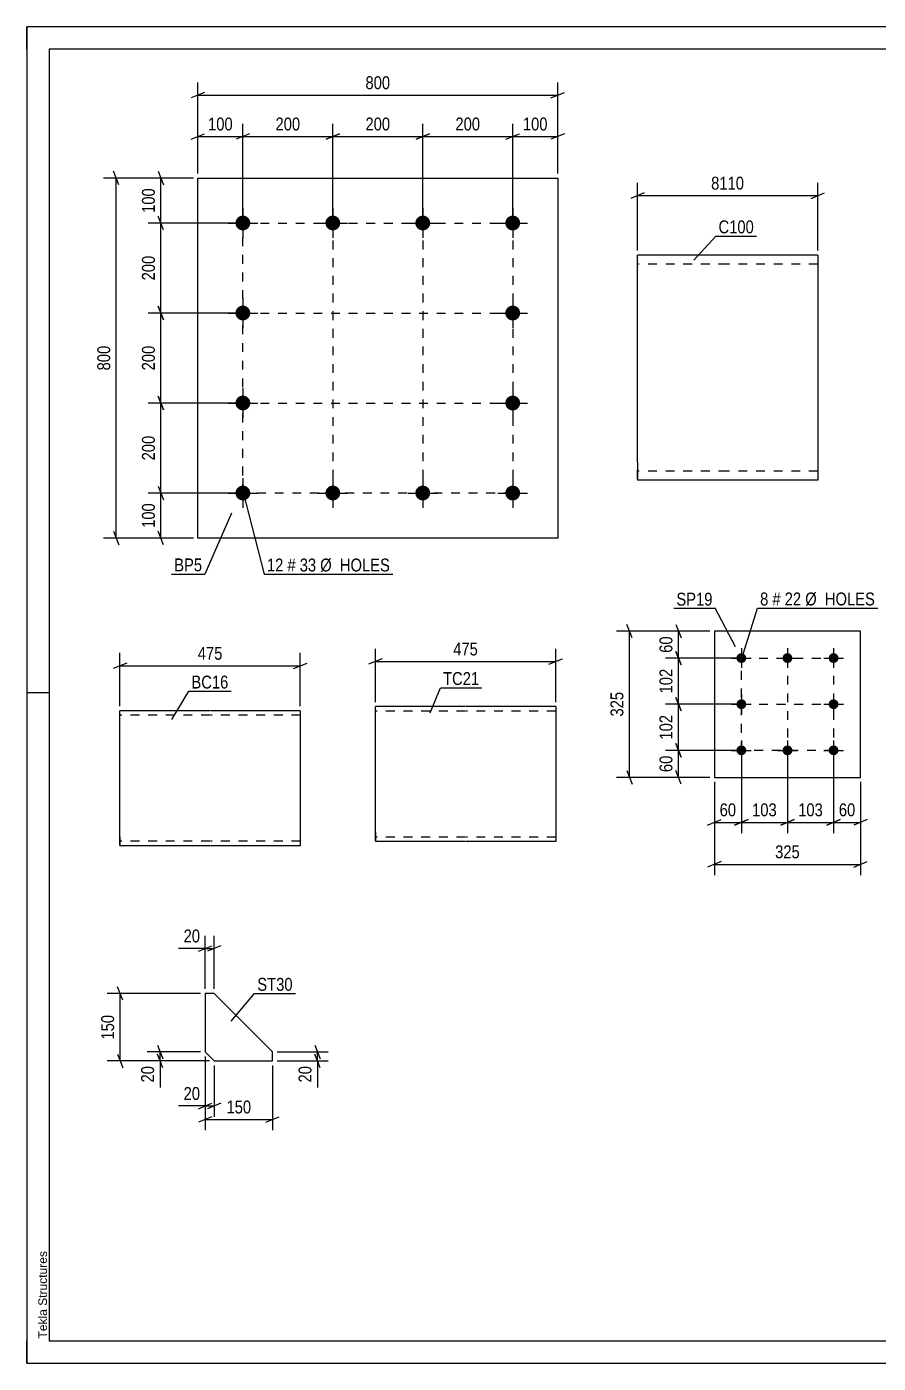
# Model space of a CAD drawing. Header units: millimetres. Extents: x 0 to 420, y 0 to 297.
# Drawn here: x 0 to 189.3, y 0 to 297 of the extents above; entities that cross this region are included whole.
import ezdxf

# ---------------------------------------------------------------- set-up
doc = ezdxf.new("R2010")
doc.units = ezdxf.units.MM
doc.linetypes.add('DXK_LINE_DOT2', pattern=[3.9198, 1.9599, -1.9599])
doc.styles.add('Arial', font='ARIAL.TTF', dxfattribs={"height": 0.2})
doc.styles.add('Arial Narrow', font='ARIALN.TTF', dxfattribs={"height": 0.2})

# ---------------------------------------------------------------- blocks, each defined once
blk = doc.blocks.new('Unknown-284869893-1134')
at = {"color": 5, "linetype": 'Continuous'}
for p, q in [((420, 297), (0, 297)), ((0, 297), (0, 0)), ((0, 292), (0, 297)), ((415, 292), (5, 292)), ((5, 292), (5, 5)), ((5, 149), (0, 149)), ((0, 0), (0, 5)), ((5, 5), (415, 5)), ((0, 0), (420, 0))]:
    blk.add_line(p, q, dxfattribs=at)
at = {"color": 174, "linetype": 'Continuous', "style": 'Arial'}
blk.add_text('Tekla Structures', height=1.9102, rotation=90, dxfattribs=at).set_placement((4.5, 5.5))
blk = doc.blocks.new('Part-284869893-5578 - 5577')
at = {"color": 2, "linetype": 'Continuous'}
for p, q in [((38.06, 183.38), (38.06, 263.38)), ((38.06, 263.38), (118.06, 263.38)), ((118.06, 263.38), (118.06, 183.38)), ((118.06, 183.38), (38.06, 183.38))]:
    blk.add_line(p, q, dxfattribs=at)
blk = doc.blocks.new('Bolt-284869893-5579 - 5577')
at = {"linetype": 'Continuous'}
for points in [[(48.06, 255.03, -1), (48.06, 251.73, -1)], [(68.06, 255.03, -1), (68.06, 251.73, -1)], [(88.06, 255.03, -1), (88.06, 251.73, -1)], [(108.06, 255.03, -1), (108.06, 251.73, -1)], [(48.06, 235.03, -1), (48.06, 231.73, -1)], [(108.06, 235.03, -1), (108.06, 231.73, -1)], [(48.06, 215.03, -1), (48.06, 211.73, -1)], [(108.06, 215.03, -1), (108.06, 211.73, -1)], [(48.06, 195.03, -1), (48.06, 191.73, -1)], [(68.06, 195.03, -1), (68.06, 191.73, -1)], [(88.06, 195.03, -1), (88.06, 191.73, -1)], [(108.06, 195.03, -1), (108.06, 191.73, -1)]]:
    blk.add_hatch(color=1, dxfattribs=at).paths.add_polyline_path(points)
at = {"color": 1, "linetype": 'Continuous'}
for p, q in [((48.06, 256.68), (48.06, 250.08)), ((68.06, 256.68), (68.06, 250.08)), ((88.06, 256.68), (88.06, 250.08)), ((108.06, 256.68), (108.06, 250.08)), ((44.76, 253.38), (51.36, 253.38)), ((64.76, 253.38), (71.36, 253.38)), ((84.76, 253.38), (91.36, 253.38)), ((104.76, 253.38), (111.36, 253.38)), ((48.06, 236.68), (48.06, 230.08)), ((108.06, 236.68), (108.06, 230.08)), ((44.76, 233.38), (51.36, 233.38)), ((104.76, 233.38), (111.36, 233.38)), ((48.06, 216.68), (48.06, 210.08)), ((108.06, 216.68), (108.06, 210.08)), ((44.76, 213.38), (51.36, 213.38)), ((104.76, 213.38), (111.36, 213.38)), ((48.06, 196.68), (48.06, 190.08)), ((68.06, 196.68), (68.06, 190.08)), ((88.06, 196.68), (88.06, 190.08)), ((108.06, 196.68), (108.06, 190.08)), ((44.76, 193.38), (51.36, 193.38)), ((64.76, 193.38), (71.36, 193.38)), ((84.76, 193.38), (91.36, 193.38)), ((104.76, 193.38), (111.36, 193.38))]:
    blk.add_line(p, q, dxfattribs=at)
blk = doc.blocks.new('Part-284869893-5546 - 5545')
at = {"color": 2, "linetype": 'Continuous'}
for p, q in [((40.73, 144.99), (20.73, 144.99)), ((20.73, 116.99), (20.73, 144.99)), ((60.83, 144.99), (40.83, 144.99)), ((60.83, 144.99), (60.83, 114.99)), ((20.73, 116.99), (20.73, 114.99)), ((40.73, 114.99), (20.73, 114.99)), ((60.83, 114.99), (40.83, 114.99))]:
    blk.add_line(p, q, dxfattribs=at)
at = {"color": 7, "linetype": 'DXK_LINE_DOT2'}
for p, q in [((40.73, 143.99), (20.73, 143.99)), ((60.83, 143.99), (40.83, 143.99)), ((20.73, 115.14), (20.73, 116.99)), ((20.73, 115.99), (20.73, 116.06)), ((40.73, 115.99), (20.73, 115.99)), ((60.83, 115.99), (40.83, 115.99)), ((60.83, 115.99), (60.83, 116.06))]:
    blk.add_line(p, q, dxfattribs=at)
blk = doc.blocks.new('Part-284869893-5586 - 5585')
at = {"color": 2, "linetype": 'Continuous'}
for p, q in [((41.66, 82.17), (39.66, 82.17)), ((39.66, 82.17), (39.66, 69.17)), ((54.66, 69.17), (41.66, 82.17)), ((39.66, 69.17), (41.66, 67.17)), ((54.66, 67.17), (54.66, 69.17)), ((41.66, 67.17), (54.66, 67.17))]:
    blk.add_line(p, q, dxfattribs=at)
blk = doc.blocks.new('Part-284869893-5554 - 5553')
at = {"color": 2, "linetype": 'Continuous'}
for p, q in [((97.52, 145.94), (77.52, 145.94)), ((77.52, 117.94), (77.52, 145.94)), ((117.62, 145.94), (97.62, 145.94)), ((117.62, 145.94), (117.62, 115.94)), ((77.52, 117.94), (77.52, 115.94)), ((97.52, 115.94), (77.52, 115.94)), ((117.62, 115.94), (97.62, 115.94))]:
    blk.add_line(p, q, dxfattribs=at)
at = {"color": 7, "linetype": 'DXK_LINE_DOT2'}
for p, q in [((97.52, 144.94), (77.52, 144.94)), ((117.62, 144.94), (97.62, 144.94)), ((77.52, 116.09), (77.52, 117.94)), ((77.52, 116.94), (77.52, 117.01)), ((97.52, 116.94), (77.52, 116.94)), ((117.62, 116.94), (97.62, 116.94)), ((117.62, 116.94), (117.62, 117.01))]:
    blk.add_line(p, q, dxfattribs=at)
blk = doc.blocks.new('Part-284869893-5602 - 5601')
at = {"color": 2, "linetype": 'Continuous'}
for p, q in [((185.4, 162.7), (152.9, 162.7)), ((152.9, 162.7), (152.9, 130.2)), ((185.4, 130.2), (185.4, 162.7)), ((152.9, 130.2), (185.4, 130.2))]:
    blk.add_line(p, q, dxfattribs=at)
blk = doc.blocks.new('Bolt-284869893-5603 - 5601')
at = {"linetype": 'Continuous'}
for points in [[(158.9, 157.8, -1), (158.9, 155.6, -1)], [(169.15, 157.8, -1), (169.15, 155.6, -1)], [(179.4, 157.8, -1), (179.4, 155.6, -1)], [(158.9, 147.55, -1), (158.9, 145.35, -1)], [(179.4, 147.55, -1), (179.4, 145.35, -1)], [(158.9, 137.3, -1), (158.9, 135.1, -1)], [(169.15, 137.3, -1), (169.15, 135.1, -1)], [(179.4, 137.3, -1), (179.4, 135.1, -1)]]:
    blk.add_hatch(color=1, dxfattribs=at).paths.add_polyline_path(points)
at = {"color": 1, "linetype": 'Continuous'}
for p, q in [((158.9, 158.9), (158.9, 154.5)), ((169.15, 158.9), (169.15, 154.5)), ((179.4, 158.9), (179.4, 154.5)), ((156.7, 156.7), (161.1, 156.7)), ((166.95, 156.7), (171.35, 156.7)), ((177.2, 156.7), (181.6, 156.7)), ((158.9, 148.65), (158.9, 144.25)), ((179.4, 148.65), (179.4, 144.25)), ((156.7, 146.45), (161.1, 146.45)), ((177.2, 146.45), (181.6, 146.45)), ((158.9, 138.4), (158.9, 134)), ((169.15, 138.4), (169.15, 134)), ((179.4, 138.4), (179.4, 134)), ((156.7, 136.2), (161.1, 136.2)), ((166.95, 136.2), (171.35, 136.2)), ((177.2, 136.2), (181.6, 136.2))]:
    blk.add_line(p, q, dxfattribs=at)
blk = doc.blocks.new('Part-284869893-5678 - 5677')
at = {"color": 2, "linetype": 'Continuous'}
for p, q in [((155.79, 246.25), (135.79, 246.25)), ((135.79, 200.25), (135.79, 246.25)), ((175.89, 246.25), (155.89, 246.25)), ((175.89, 246.25), (175.89, 196.25)), ((135.79, 200.25), (135.79, 196.25)), ((155.79, 196.25), (135.79, 196.25)), ((175.89, 196.25), (155.89, 196.25))]:
    blk.add_line(p, q, dxfattribs=at)
at = {"color": 7, "linetype": 'DXK_LINE_DOT2'}
for p, q in [((155.79, 244.25), (135.79, 244.25)), ((175.89, 244.25), (155.89, 244.25)), ((135.79, 196.55), (135.79, 200.25)), ((155.79, 198.25), (135.79, 198.25)), ((175.89, 198.25), (155.89, 198.25))]:
    blk.add_line(p, q, dxfattribs=at)
blk = doc.blocks.new('Rectangle-284869893-7035 - 5577')
at = {"color": 1, "linetype": 'DXK_LINE_DOT2'}
blk.add_lwpolyline([(48.06, 253.38), (108.06, 253.38), (108.06, 193.38), (48.06, 193.38), (48.06, 253.38)], close=True, dxfattribs=at)
blk = doc.blocks.new('Rectangle-284869893-6646 - 5601')
at = {"color": 1, "linetype": 'DXK_LINE_DOT2'}
blk.add_lwpolyline([(158.9, 156.7), (179.4, 156.7), (179.4, 136.2), (158.9, 136.2), (158.9, 156.7)], close=True, dxfattribs=at)
blk = doc.blocks.new('Line-284869893-7045 - 5577')
at = {"color": 1, "linetype": 'DXK_LINE_DOT2'}
blk.add_line((68.06, 253.38), (68.06, 193.38), dxfattribs=at)
blk = doc.blocks.new('Line-284869893-6656 - 5601')
at = {"color": 1, "linetype": 'DXK_LINE_DOT2'}
blk.add_line((169.15, 156.7), (169.15, 136.2), dxfattribs=at)
blk = doc.blocks.new('Line-284869893-7052 - 5577')
at = {"color": 1, "linetype": 'DXK_LINE_DOT2'}
blk.add_line((88.06, 253.38), (88.06, 193.38), dxfattribs=at)
blk = doc.blocks.new('Line-284869893-6663 - 5601')
at = {"color": 1, "linetype": 'DXK_LINE_DOT2'}
blk.add_line((158.9, 146.45), (179.4, 146.45), dxfattribs=at)
blk = doc.blocks.new('Line-284869893-7059 - 5577')
at = {"color": 1, "linetype": 'DXK_LINE_DOT2'}
blk.add_line((48.06, 233.38), (108.06, 233.38), dxfattribs=at)
blk = doc.blocks.new('Line-284869893-7066 - 5577')
at = {"color": 1, "linetype": 'DXK_LINE_DOT2'}
blk.add_line((48.06, 213.38), (108.06, 213.38), dxfattribs=at)
blk = doc.blocks.new('StraightDimension-284869893-7130 - 5577')
at = {"color": 7, "linetype": 'Continuous'}
for p, q in [((48.06, 254.38), (48.06, 275.45)), ((68.06, 254.38), (68.06, 275.45)), ((49.56, 273.2), (46.56, 272)), ((48.06, 272.6), (68.06, 272.6)), ((66.56, 272), (69.56, 273.2))]:
    blk.add_line(p, q, dxfattribs=at)
at = {"color": 0}
blk.add_wipeout([(61.4, 273.35), (61.4, 277.55), (54.72, 277.55), (54.72, 273.35)], dxfattribs=at)
at = {"color": 3, "style": 'Arial Narrow'}
blk.add_text('200', height=2.863, dxfattribs=at).set_placement((55.32, 273.95))
blk = doc.blocks.new('StraightDimension-284869893-5733 - 5577')
at = {"color": 7, "linetype": 'Continuous'}
for p, q in [((20.51, 261.88), (19.31, 264.88)), ((37.06, 263.38), (17.06, 263.38)), ((19.91, 183.38), (19.91, 263.38)), ((19.31, 184.88), (20.51, 181.88)), ((37.06, 183.38), (17.06, 183.38))]:
    blk.add_line(p, q, dxfattribs=at)
at = {"color": 0}
blk.add_wipeout([(19.16, 226.72), (14.96, 226.72), (14.96, 220.03), (19.16, 220.03)], dxfattribs=at)
at = {"color": 3, "style": 'Arial Narrow'}
blk.add_text('800', height=2.863, rotation=90.0002, dxfattribs=at).set_placement((18.56, 220.63))
blk = doc.blocks.new('StraightDimension-284869893-5713 - 5577')
at = {"color": 7, "linetype": 'Continuous'}
for p, q in [((29.24, 264.88), (30.44, 261.88)), ((37.06, 263.38), (26.99, 263.38)), ((29.84, 253.38), (29.84, 263.38)), ((47.06, 253.38), (26.99, 253.38)), ((30.44, 251.88), (29.24, 254.88))]:
    blk.add_line(p, q, dxfattribs=at)
at = {"color": 0}
blk.add_wipeout([(29.09, 261.72), (24.89, 261.72), (24.89, 255.03), (29.09, 255.03)], dxfattribs=at)
at = {"color": 3, "style": 'Arial Narrow'}
blk.add_text('100', height=2.863, rotation=90.0002, dxfattribs=at).set_placement((28.49, 255.63))
blk = doc.blocks.new('StraightDimension-284869893-5717 - 5577')
at = {"color": 7, "linetype": 'Continuous'}
for p, q in [((47.06, 193.38), (26.99, 193.38)), ((29.24, 194.88), (30.44, 191.88)), ((29.84, 183.38), (29.84, 193.38)), ((30.44, 181.88), (29.24, 184.88)), ((37.06, 183.38), (26.99, 183.38))]:
    blk.add_line(p, q, dxfattribs=at)
at = {"color": 0}
blk.add_wipeout([(29.09, 191.72), (24.89, 191.72), (24.89, 185.03), (29.09, 185.03)], dxfattribs=at)
at = {"color": 3, "style": 'Arial Narrow'}
blk.add_text('100', height=2.863, rotation=90.0002, dxfattribs=at).set_placement((28.49, 185.63))
blk = doc.blocks.new('StraightDimension-284869893-7126 - 5577')
at = {"color": 7, "linetype": 'Continuous'}
for p, q in [((30.44, 231.88), (29.24, 234.88)), ((47.06, 233.38), (26.99, 233.38)), ((29.84, 213.38), (29.84, 233.38)), ((29.24, 214.88), (30.44, 211.88)), ((47.06, 213.38), (26.99, 213.38))]:
    blk.add_line(p, q, dxfattribs=at)
at = {"color": 0}
blk.add_wipeout([(29.09, 226.72), (24.89, 226.72), (24.89, 220.03), (29.09, 220.03)], dxfattribs=at)
at = {"color": 3, "style": 'Arial Narrow'}
blk.add_text('200', height=2.863, rotation=90.0002, dxfattribs=at).set_placement((28.49, 220.63))
blk = doc.blocks.new('StraightDimension-284869893-5737 - 5577')
at = {"color": 7, "linetype": 'Continuous'}
for p, q in [((108.06, 254.38), (108.06, 275.45)), ((118.06, 264.38), (118.06, 275.45)), ((106.56, 272), (109.56, 273.2)), ((108.06, 272.6), (118.06, 272.6)), ((119.56, 273.2), (116.56, 272))]:
    blk.add_line(p, q, dxfattribs=at)
at = {"color": 0}
blk.add_wipeout([(116.4, 273.35), (116.4, 277.55), (109.72, 277.55), (109.72, 273.35)], dxfattribs=at)
at = {"color": 3, "style": 'Arial Narrow'}
blk.add_text('100', height=2.863, dxfattribs=at).set_placement((110.32, 273.95))
blk = doc.blocks.new('StraightDimension-284869893-5741 - 5577')
at = {"color": 7, "linetype": 'Continuous'}
for p, q in [((38.06, 264.38), (38.06, 275.45)), ((48.06, 254.38), (48.06, 275.45)), ((36.56, 272), (39.56, 273.2)), ((38.06, 272.6), (48.06, 272.6)), ((49.56, 273.2), (46.56, 272))]:
    blk.add_line(p, q, dxfattribs=at)
at = {"color": 0}
blk.add_wipeout([(46.4, 273.35), (46.4, 277.55), (39.72, 277.55), (39.72, 273.35)], dxfattribs=at)
at = {"color": 3, "style": 'Arial Narrow'}
blk.add_text('100', height=2.863, dxfattribs=at).set_placement((40.32, 273.95))
blk = doc.blocks.new('StraightDimension-284869893-5757 - 5577')
at = {"color": 7, "linetype": 'Continuous'}
for p, q in [((39.56, 282.38), (36.56, 281.18)), ((38.06, 264.38), (38.06, 284.63)), ((116.56, 281.18), (119.56, 282.38)), ((118.06, 264.38), (118.06, 284.63)), ((38.06, 281.78), (118.06, 281.78))]:
    blk.add_line(p, q, dxfattribs=at)
at = {"color": 0}
blk.add_wipeout([(81.4, 282.53), (81.4, 286.73), (74.72, 286.73), (74.72, 282.53)], dxfattribs=at)
at = {"color": 3, "style": 'Arial Narrow'}
blk.add_text('800', height=2.863, dxfattribs=at).set_placement((75.32, 283.13))
blk = doc.blocks.new('StraightDimension-284869893-7124 - 5577')
at = {"color": 7, "linetype": 'Continuous'}
for p, q in [((30.44, 211.88), (29.24, 214.88)), ((47.06, 213.38), (26.99, 213.38)), ((29.84, 193.38), (29.84, 213.38)), ((47.06, 193.38), (26.99, 193.38)), ((29.24, 194.88), (30.44, 191.88))]:
    blk.add_line(p, q, dxfattribs=at)
at = {"color": 0}
blk.add_wipeout([(29.09, 206.72), (24.89, 206.72), (24.89, 200.03), (29.09, 200.03)], dxfattribs=at)
at = {"color": 3, "style": 'Arial Narrow'}
blk.add_text('200', height=2.863, rotation=90.0002, dxfattribs=at).set_placement((28.49, 200.63))
blk = doc.blocks.new('StraightDimension-284869893-7128 - 5577')
at = {"color": 7, "linetype": 'Continuous'}
for p, q in [((47.06, 253.38), (26.99, 253.38)), ((30.44, 251.88), (29.24, 254.88)), ((29.84, 233.38), (29.84, 253.38)), ((29.24, 234.88), (30.44, 231.88)), ((47.06, 233.38), (26.99, 233.38))]:
    blk.add_line(p, q, dxfattribs=at)
at = {"color": 0}
blk.add_wipeout([(29.09, 246.72), (24.89, 246.72), (24.89, 240.03), (29.09, 240.03)], dxfattribs=at)
at = {"color": 3, "style": 'Arial Narrow'}
blk.add_text('200', height=2.863, rotation=90.0002, dxfattribs=at).set_placement((28.49, 240.63))
blk = doc.blocks.new('StraightDimension-284869893-7132 - 5577')
at = {"color": 7, "linetype": 'Continuous'}
for p, q in [((68.06, 254.38), (68.06, 275.45)), ((88.06, 254.38), (88.06, 275.45)), ((69.56, 273.2), (66.56, 272)), ((68.06, 272.6), (88.06, 272.6)), ((86.56, 272), (89.56, 273.2))]:
    blk.add_line(p, q, dxfattribs=at)
at = {"color": 0}
blk.add_wipeout([(81.4, 273.35), (81.4, 277.55), (74.72, 277.55), (74.72, 273.35)], dxfattribs=at)
at = {"color": 3, "style": 'Arial Narrow'}
blk.add_text('200', height=2.863, dxfattribs=at).set_placement((75.32, 273.95))
blk = doc.blocks.new('StraightDimension-284869893-7134 - 5577')
at = {"color": 7, "linetype": 'Continuous'}
for p, q in [((88.06, 254.38), (88.06, 275.45)), ((108.06, 254.38), (108.06, 275.45)), ((89.56, 273.2), (86.56, 272)), ((88.06, 272.6), (108.06, 272.6)), ((106.56, 272), (109.56, 273.2))]:
    blk.add_line(p, q, dxfattribs=at)
at = {"color": 0}
blk.add_wipeout([(101.4, 273.35), (101.4, 277.55), (94.72, 277.55), (94.72, 273.35)], dxfattribs=at)
at = {"color": 3, "style": 'Arial Narrow'}
blk.add_text('200', height=2.863, dxfattribs=at).set_placement((95.32, 273.95))
blk = doc.blocks.new('StraightDimension-284869893-5688 - 5545')
at = {"color": 7, "linetype": 'Continuous'}
for p, q in [((20.73, 145.99), (20.73, 157.84)), ((60.83, 145.99), (60.83, 157.84)), ((22.23, 155.59), (19.23, 154.39)), ((20.73, 154.99), (60.83, 154.99)), ((59.33, 154.39), (62.33, 155.59))]:
    blk.add_line(p, q, dxfattribs=at)
at = {"color": 0}
blk.add_wipeout([(44.12, 155.74), (44.12, 159.94), (37.44, 159.94), (37.44, 155.74)], dxfattribs=at)
at = {"color": 3, "style": 'Arial Narrow'}
blk.add_text('475', height=2.863, dxfattribs=at).set_placement((38.04, 156.34))
blk = doc.blocks.new('StraightDimension-284869893-5777 - 5585')
at = {"color": 7, "linetype": 'Continuous'}
for p, q in [((39.66, 68.17), (39.66, 51.77)), ((54.66, 66.17), (54.66, 51.77)), ((41.16, 54.77), (38.16, 53.57)), ((39.66, 54.17), (54.66, 54.17)), ((53.16, 53.57), (56.16, 54.77))]:
    blk.add_line(p, q, dxfattribs=at)
at = {"color": 0}
blk.add_wipeout([(50.5, 54.92), (50.5, 59.12), (43.82, 59.12), (43.82, 54.92)], dxfattribs=at)
at = {"color": 3, "style": 'Arial Narrow'}
blk.add_text('150', height=2.863, dxfattribs=at).set_placement((44.42, 55.52))
blk = doc.blocks.new('StraightDimension-284869893-5769 - 5585')
at = {"color": 7, "linetype": 'Continuous'}
for p, q in [((55.66, 69.17), (67.06, 69.17)), ((64.06, 70.67), (65.26, 67.67)), ((65.26, 65.67), (64.06, 68.67)), ((64.66, 67.17), (64.66, 69.17)), ((55.66, 67.17), (67.06, 67.17))]:
    blk.add_line(p, q, dxfattribs=at)
at = {"color": 0}
blk.add_wipeout([(63.91, 66.64), (59.71, 66.64), (59.71, 61.79), (63.91, 61.79)], dxfattribs=at)
at = {"color": 7, "linetype": 'Continuous'}
blk.add_line((64.66, 67.17), (64.66, 61.26), dxfattribs=at)
blk.add_line((64.66, 67.17), (64.66, 61.26), dxfattribs=at)
at = {"color": 3, "style": 'Arial Narrow'}
blk.add_text('20', height=2.863, rotation=90.0002, dxfattribs=at).set_placement((63.31, 62.39))
blk = doc.blocks.new('StraightDimension-284869893-5761 - 5585')
at = {"color": 7, "linetype": 'Continuous'}
for p, q in [((38.16, 91.57), (41.16, 92.77)), ((39.66, 83.17), (39.66, 95.02)), ((39.66, 92.17), (41.66, 92.17)), ((43.16, 92.77), (40.16, 91.57)), ((41.66, 83.17), (41.66, 95.02))]:
    blk.add_line(p, q, dxfattribs=at)
at = {"color": 0}
blk.add_wipeout([(39.14, 92.92), (39.14, 97.12), (34.28, 97.12), (34.28, 92.92)], dxfattribs=at)
at = {"color": 7, "linetype": 'Continuous'}
blk.add_line((39.66, 92.17), (33.76, 92.17), dxfattribs=at)
blk.add_line((39.66, 92.17), (33.76, 92.17), dxfattribs=at)
at = {"color": 3, "style": 'Arial Narrow'}
blk.add_text('20', height=2.863, dxfattribs=at).set_placement((34.88, 93.52))
blk = doc.blocks.new('StraightDimension-284869893-5781 - 5585')
at = {"color": 7, "linetype": 'Continuous'}
for p, q in [((21.37, 80.67), (20.17, 83.67)), ((38.66, 82.17), (17.92, 82.17)), ((20.77, 67.17), (20.77, 82.17)), ((20.17, 68.67), (21.37, 65.67)), ((40.66, 67.17), (17.92, 67.17))]:
    blk.add_line(p, q, dxfattribs=at)
at = {"color": 0}
blk.add_wipeout([(20.02, 78.01), (15.82, 78.01), (15.82, 71.33), (20.02, 71.33)], dxfattribs=at)
at = {"color": 3, "style": 'Arial Narrow'}
blk.add_text('150', height=2.863, rotation=90.0002, dxfattribs=at).set_placement((19.42, 71.93))
blk = doc.blocks.new('StraightDimension-284869893-5773 - 5585')
at = {"color": 7, "linetype": 'Continuous'}
for p, q in [((38.66, 69.17), (26.81, 69.17)), ((29.06, 70.67), (30.26, 67.67)), ((30.26, 65.67), (29.06, 68.67)), ((29.66, 67.17), (29.66, 69.17)), ((40.66, 67.17), (26.81, 67.17))]:
    blk.add_line(p, q, dxfattribs=at)
at = {"color": 0}
blk.add_wipeout([(28.91, 66.64), (24.71, 66.64), (24.71, 61.79), (28.91, 61.79)], dxfattribs=at)
at = {"color": 7, "linetype": 'Continuous'}
blk.add_line((29.66, 67.17), (29.66, 61.26), dxfattribs=at)
blk.add_line((29.66, 67.17), (29.66, 61.26), dxfattribs=at)
at = {"color": 3, "style": 'Arial Narrow'}
blk.add_text('20', height=2.863, rotation=90.0002, dxfattribs=at).set_placement((28.31, 62.39))
blk = doc.blocks.new('StraightDimension-284869893-5765 - 5585')
at = {"color": 7, "linetype": 'Continuous'}
for p, q in [((39.66, 68.17), (39.66, 54.77)), ((41.66, 66.17), (41.66, 54.77)), ((38.16, 56.57), (41.16, 57.77)), ((39.66, 57.17), (41.66, 57.17)), ((43.16, 57.77), (40.16, 56.57))]:
    blk.add_line(p, q, dxfattribs=at)
at = {"color": 0}
blk.add_wipeout([(39.14, 57.92), (39.14, 62.12), (34.28, 62.12), (34.28, 57.92)], dxfattribs=at)
at = {"color": 7, "linetype": 'Continuous'}
blk.add_line((39.66, 57.17), (33.76, 57.17), dxfattribs=at)
blk.add_line((39.66, 57.17), (33.76, 57.17), dxfattribs=at)
at = {"color": 3, "style": 'Arial Narrow'}
blk.add_text('20', height=2.863, dxfattribs=at).set_placement((34.88, 58.52))
blk = doc.blocks.new('StraightDimension-284869893-5693 - 5553')
at = {"color": 7, "linetype": 'Continuous'}
for p, q in [((77.52, 146.94), (77.52, 158.79)), ((117.62, 146.94), (117.62, 158.79)), ((79.02, 156.54), (76.02, 155.34)), ((77.52, 155.94), (117.62, 155.94)), ((116.12, 155.34), (119.12, 156.54))]:
    blk.add_line(p, q, dxfattribs=at)
at = {"color": 0}
blk.add_wipeout([(100.91, 156.69), (100.91, 160.89), (94.23, 160.89), (94.23, 156.69)], dxfattribs=at)
at = {"color": 3, "style": 'Arial Narrow'}
blk.add_text('475', height=2.863, dxfattribs=at).set_placement((94.83, 157.29))
blk = doc.blocks.new('StraightDimension-284869893-5785 - 5601')
at = {"color": 7, "linetype": 'Continuous'}
for p, q in [((144.31, 164.2), (145.51, 161.2)), ((151.9, 162.7), (142.06, 162.7)), ((144.91, 156.7), (144.91, 162.7)), ((145.51, 155.2), (144.31, 158.2)), ((157.9, 156.7), (142.06, 156.7))]:
    blk.add_line(p, q, dxfattribs=at)
at = {"color": 0}
blk.add_wipeout([(144.16, 162.13), (139.96, 162.13), (139.96, 157.27), (144.16, 157.27)], dxfattribs=at)
at = {"color": 3, "style": 'Arial Narrow'}
blk.add_text('60', height=2.863, rotation=90.0002, dxfattribs=at).set_placement((143.56, 157.87))
blk = doc.blocks.new('StraightDimension-284869893-5788 - 5601')
at = {"color": 7, "linetype": 'Continuous'}
for p, q in [((144.31, 137.7), (145.51, 134.7)), ((157.9, 136.2), (142.06, 136.2)), ((144.91, 130.2), (144.91, 136.2)), ((145.51, 128.7), (144.31, 131.7)), ((151.9, 130.2), (142.06, 130.2))]:
    blk.add_line(p, q, dxfattribs=at)
at = {"color": 0}
blk.add_wipeout([(144.16, 135.63), (139.96, 135.63), (139.96, 130.77), (144.16, 130.77)], dxfattribs=at)
at = {"color": 3, "style": 'Arial Narrow'}
blk.add_text('60', height=2.863, rotation=90.0002, dxfattribs=at).set_placement((143.56, 131.37))
blk = doc.blocks.new('StraightDimension-284869893-5801 - 5601')
at = {"color": 7, "linetype": 'Continuous'}
for p, q in [((134.61, 161.2), (133.41, 164.2)), ((151.9, 162.7), (131.16, 162.7)), ((134.01, 130.2), (134.01, 162.7)), ((133.41, 131.7), (134.61, 128.7)), ((151.9, 130.2), (131.16, 130.2))]:
    blk.add_line(p, q, dxfattribs=at)
at = {"color": 0}
blk.add_wipeout([(133.26, 149.79), (129.06, 149.79), (129.06, 143.11), (133.26, 143.11)], dxfattribs=at)
at = {"color": 3, "style": 'Arial Narrow'}
blk.add_text('325', height=2.863, rotation=90.0002, dxfattribs=at).set_placement((132.66, 143.71))
blk = doc.blocks.new('StraightDimension-284869893-5805 - 5601')
at = {"color": 7, "linetype": 'Continuous'}
for p, q in [((179.4, 135.2), (179.4, 117.8)), ((185.4, 129.2), (185.4, 117.8)), ((177.9, 119.6), (180.9, 120.8)), ((179.4, 120.2), (185.4, 120.2)), ((186.9, 120.8), (183.9, 119.6))]:
    blk.add_line(p, q, dxfattribs=at)
at = {"color": 0}
blk.add_wipeout([(184.83, 120.95), (184.83, 125.15), (179.97, 125.15), (179.97, 120.95)], dxfattribs=at)
at = {"color": 3, "style": 'Arial Narrow'}
blk.add_text('60', height=2.863, dxfattribs=at).set_placement((180.57, 121.55))
blk = doc.blocks.new('StraightDimension-284869893-5808 - 5601')
at = {"color": 7, "linetype": 'Continuous'}
for p, q in [((158.9, 135.2), (158.9, 117.8)), ((152.9, 129.2), (152.9, 117.8)), ((151.4, 119.6), (154.4, 120.8)), ((152.9, 120.2), (158.9, 120.2)), ((160.4, 120.8), (157.4, 119.6))]:
    blk.add_line(p, q, dxfattribs=at)
at = {"color": 0}
blk.add_wipeout([(158.33, 120.95), (158.33, 125.15), (153.47, 125.15), (153.47, 120.95)], dxfattribs=at)
at = {"color": 3, "style": 'Arial Narrow'}
blk.add_text('60', height=2.863, dxfattribs=at).set_placement((154.07, 121.55))
blk = doc.blocks.new('StraightDimension-284869893-5821 - 5601')
at = {"color": 7, "linetype": 'Continuous'}
for p, q in [((152.9, 129.2), (152.9, 108.47)), ((185.4, 129.2), (185.4, 108.47)), ((154.4, 111.47), (151.4, 110.27)), ((152.9, 110.87), (185.4, 110.87)), ((183.9, 110.27), (186.9, 111.47))]:
    blk.add_line(p, q, dxfattribs=at)
at = {"color": 0}
blk.add_wipeout([(172.49, 111.62), (172.49, 115.82), (165.81, 115.82), (165.81, 111.62)], dxfattribs=at)
at = {"color": 3, "style": 'Arial Narrow'}
blk.add_text('325', height=2.863, dxfattribs=at).set_placement((166.41, 112.22))
blk = doc.blocks.new('StraightDimension-284869893-7139 - 5601')
at = {"color": 7, "linetype": 'Continuous'}
for p, q in [((157.9, 146.45), (142.06, 146.45)), ((144.31, 147.95), (145.51, 144.95)), ((144.91, 136.2), (144.91, 146.45)), ((145.51, 134.7), (144.31, 137.7)), ((157.9, 136.2), (142.06, 136.2))]:
    blk.add_line(p, q, dxfattribs=at)
at = {"color": 0}
blk.add_wipeout([(144.16, 144.67), (139.96, 144.67), (139.96, 137.99), (144.16, 137.99)], dxfattribs=at)
at = {"color": 3, "style": 'Arial Narrow'}
blk.add_text('102', height=2.863, rotation=90.0002, dxfattribs=at).set_placement((143.56, 138.59))
blk = doc.blocks.new('StraightDimension-284869893-7141 - 5601')
at = {"color": 7, "linetype": 'Continuous'}
for p, q in [((144.31, 158.2), (145.51, 155.2)), ((157.9, 156.7), (142.06, 156.7)), ((144.91, 146.45), (144.91, 156.7)), ((157.9, 146.45), (142.06, 146.45)), ((145.51, 144.95), (144.31, 147.95))]:
    blk.add_line(p, q, dxfattribs=at)
at = {"color": 0}
blk.add_wipeout([(144.16, 154.92), (139.96, 154.92), (139.96, 148.24), (144.16, 148.24)], dxfattribs=at)
at = {"color": 3, "style": 'Arial Narrow'}
blk.add_text('102', height=2.863, rotation=90.0002, dxfattribs=at).set_placement((143.56, 148.84))
blk = doc.blocks.new('StraightDimension-284869893-7143 - 5601')
at = {"color": 7, "linetype": 'Continuous'}
for p, q in [((158.9, 135.2), (158.9, 117.8)), ((169.15, 135.2), (169.15, 117.8)), ((157.4, 119.6), (160.4, 120.8)), ((158.9, 120.2), (169.15, 120.2)), ((170.65, 120.8), (167.65, 119.6))]:
    blk.add_line(p, q, dxfattribs=at)
at = {"color": 0}
blk.add_wipeout([(167.37, 120.95), (167.37, 125.15), (160.68, 125.15), (160.68, 120.95)], dxfattribs=at)
at = {"color": 3, "style": 'Arial Narrow'}
blk.add_text('103', height=2.863, dxfattribs=at).set_placement((161.28, 121.55))
blk = doc.blocks.new('StraightDimension-284869893-7145 - 5601')
at = {"color": 7, "linetype": 'Continuous'}
for p, q in [((169.15, 135.2), (169.15, 117.8)), ((179.4, 135.2), (179.4, 117.8)), ((167.65, 119.6), (170.65, 120.8)), ((169.15, 120.2), (179.4, 120.2)), ((180.9, 120.8), (177.9, 119.6))]:
    blk.add_line(p, q, dxfattribs=at)
at = {"color": 0}
blk.add_wipeout([(177.62, 120.95), (177.62, 125.15), (170.93, 125.15), (170.93, 120.95)], dxfattribs=at)
at = {"color": 3, "style": 'Arial Narrow'}
blk.add_text('103', height=2.863, dxfattribs=at).set_placement((171.53, 121.55))
blk = doc.blocks.new('StraightDimension-284869893-5925 - 5677')
at = {"color": 7, "linetype": 'Continuous'}
for p, q in [((135.79, 247.25), (135.79, 262.31)), ((175.89, 247.25), (175.89, 262.31)), ((137.29, 260.06), (134.29, 258.86)), ((135.79, 259.46), (175.89, 259.46)), ((174.39, 258.86), (177.39, 260.06))]:
    blk.add_line(p, q, dxfattribs=at)
at = {"color": 0}
blk.add_wipeout([(160.1, 260.21), (160.1, 264.41), (151.58, 264.41), (151.58, 260.21)], dxfattribs=at)
at = {"color": 3, "style": 'Arial Narrow'}
blk.add_text('8110', height=2.863, dxfattribs=at).set_placement((152.18, 260.81))
blk = doc.blocks.new('Mark-284869893-5940 - 5577')
at = {"color": 0}
blk.add_wipeout([(39, 175.98), (39, 178.98), (32.79, 178.98), (32.79, 175.98)], dxfattribs=at)
blk.add_wipeout([(39, 175.98), (39, 178.98), (32.79, 178.98), (32.79, 175.98)], dxfattribs=at)
at = {"color": 30, "linetype": 'Continuous'}
for p in [(45.56, 188.87), (32.19, 175.38)]:
    blk.add_line(p, (39.6, 175.38), dxfattribs=at)
at = {"color": 3, "style": 'Arial Narrow'}
blk.add_text('BP5', height=2.863, dxfattribs=at).set_placement((32.79, 175.98))
blk = doc.blocks.new('Mark-284869893-5943 - 5577')
at = {"color": 0}
blk.add_wipeout([(57.07, 175.95), (57.07, 178.95), (53.41, 178.95), (53.41, 175.95)], dxfattribs=at)
blk.add_wipeout([(57.07, 175.95), (57.07, 178.95), (53.41, 178.95), (53.41, 175.95)], dxfattribs=at)
at = {"color": 7, "linetype": 'Continuous'}
blk.add_line((48.15, 193.47), (52.81, 175.35), dxfattribs=at)
at = {"color": 0}
blk.add_wipeout([(59.8, 175.95), (59.8, 178.95), (57.97, 178.95), (57.97, 175.95)], dxfattribs=at)
blk.add_wipeout([(59.8, 175.95), (59.8, 178.95), (57.97, 178.95), (57.97, 175.95)], dxfattribs=at)
at = {"color": 3, "style": 'Arial Narrow'}
blk.add_text('12', height=2.863, dxfattribs=at).set_placement((53.41, 175.95))
at = {"color": 0}
blk.add_wipeout([(64.35, 175.95), (64.35, 178.95), (60.7, 178.95), (60.7, 175.95)], dxfattribs=at)
blk.add_wipeout([(64.35, 175.95), (64.35, 178.95), (60.7, 178.95), (60.7, 175.95)], dxfattribs=at)
at = {"color": 3, "style": 'Arial Narrow'}
blk.add_text('#', height=2.86, dxfattribs=at).set_placement((57.97, 175.95))
at = {"color": 0}
blk.add_wipeout([(80.78, 175.95), (80.78, 178.95), (65.25, 178.95), (65.25, 175.95)], dxfattribs=at)
blk.add_wipeout([(80.78, 175.95), (80.78, 178.95), (65.25, 178.95), (65.25, 175.95)], dxfattribs=at)
at = {"color": 7, "linetype": 'Continuous'}
blk.add_line((52.81, 175.35), (81.38, 175.35), dxfattribs=at)
at = {"color": 3, "style": 'Arial Narrow'}
for s, p in [('33', (60.7, 175.95)), ('Ø  HOLES', (65.25, 175.95))]:
    blk.add_text(s, height=2.863, dxfattribs=at).set_placement(p)
blk = doc.blocks.new('Mark-284869893-5928 - 5545')
at = {"color": 0}
blk.add_wipeout([(44.84, 149.94), (44.84, 152.94), (36.62, 152.94), (36.62, 149.94)], dxfattribs=at)
blk.add_wipeout([(44.84, 149.94), (44.84, 152.94), (36.62, 152.94), (36.62, 149.94)], dxfattribs=at)
at = {"color": 30, "linetype": 'Continuous'}
for p, q in [((32.23, 143.03), (36.02, 149.34)), ((36.02, 149.34), (45.44, 149.34))]:
    blk.add_line(p, q, dxfattribs=at)
at = {"color": 3, "style": 'Arial Narrow'}
blk.add_text('BC16', height=2.863, dxfattribs=at).set_placement((36.62, 149.94))
blk = doc.blocks.new('Mark-284869893-7085 - 5585')
at = {"color": 0}
blk.add_wipeout([(59.13, 82.77), (59.13, 85.77), (51.27, 85.77), (51.27, 82.77)], dxfattribs=at)
blk.add_wipeout([(59.13, 82.77), (59.13, 85.77), (51.27, 85.77), (51.27, 82.77)], dxfattribs=at)
at = {"color": 30, "linetype": 'Continuous'}
for p, q in [((45.45, 76.05), (50.67, 82.17)), ((50.67, 82.17), (59.73, 82.17))]:
    blk.add_line(p, q, dxfattribs=at)
at = {"color": 3, "style": 'Arial Narrow'}
blk.add_text('ST30', height=2.863, dxfattribs=at).set_placement((51.27, 82.77))
blk = doc.blocks.new('Mark-284869893-5931 - 5553')
at = {"color": 0}
blk.add_wipeout([(100.61, 150.72), (100.61, 153.72), (92.57, 153.72), (92.57, 150.72)], dxfattribs=at)
blk.add_wipeout([(100.61, 150.72), (100.61, 153.72), (92.57, 153.72), (92.57, 150.72)], dxfattribs=at)
at = {"color": 30, "linetype": 'Continuous'}
for p, q in [((89.72, 144.52), (91.97, 150.12)), ((91.97, 150.12), (101.21, 150.12))]:
    blk.add_line(p, q, dxfattribs=at)
at = {"color": 3, "style": 'Arial Narrow'}
blk.add_text('TC21', height=2.863, dxfattribs=at).set_placement((92.57, 150.72))
blk = doc.blocks.new('Mark-284869893-5944 - 5601')
at = {"color": 0}
blk.add_wipeout([(152.49, 168.36), (152.49, 171.36), (144.45, 171.36), (144.45, 168.36)], dxfattribs=at)
blk.add_wipeout([(152.49, 168.36), (152.49, 171.36), (144.45, 171.36), (144.45, 168.36)], dxfattribs=at)
at = {"color": 30, "linetype": 'Continuous'}
for p in [(143.85, 167.76), (157.61, 159.23)]:
    blk.add_line(p, (153.09, 167.76), dxfattribs=at)
at = {"color": 3, "style": 'Arial Narrow'}
blk.add_text('SP19', height=2.863, dxfattribs=at).set_placement((144.45, 168.36))
blk = doc.blocks.new('Mark-284869893-5947 - 5601')
at = {"color": 0}
blk.add_wipeout([(164.9, 168.41), (164.9, 171.41), (163.07, 171.41), (163.07, 168.41)], dxfattribs=at)
blk.add_wipeout([(164.9, 168.41), (164.9, 171.41), (163.07, 171.41), (163.07, 168.41)], dxfattribs=at)
at = {"color": 7, "linetype": 'Continuous'}
blk.add_line((158.9, 156.37), (162.47, 167.81), dxfattribs=at)
at = {"color": 0}
blk.add_wipeout([(167.63, 168.41), (167.63, 171.41), (165.8, 171.41), (165.8, 168.41)], dxfattribs=at)
blk.add_wipeout([(167.63, 168.41), (167.63, 171.41), (165.8, 171.41), (165.8, 168.41)], dxfattribs=at)
at = {"color": 3, "style": 'Arial Narrow'}
blk.add_text('8', height=2.86, dxfattribs=at).set_placement((163.07, 168.41))
at = {"color": 0}
blk.add_wipeout([(172.19, 168.41), (172.19, 171.41), (168.53, 171.41), (168.53, 168.41)], dxfattribs=at)
blk.add_wipeout([(172.19, 168.41), (172.19, 171.41), (168.53, 171.41), (168.53, 168.41)], dxfattribs=at)
at = {"color": 3, "style": 'Arial Narrow'}
blk.add_text('#', height=2.86, dxfattribs=at).set_placement((165.8, 168.41))
at = {"color": 0}
blk.add_wipeout([(188.61, 168.41), (188.61, 171.41), (173.09, 171.41), (173.09, 168.41)], dxfattribs=at)
blk.add_wipeout([(188.61, 168.41), (188.61, 171.41), (173.09, 171.41), (173.09, 168.41)], dxfattribs=at)
at = {"color": 7, "linetype": 'Continuous'}
blk.add_line((162.47, 167.81), (189.21, 167.81), dxfattribs=at)
at = {"color": 3, "style": 'Arial Narrow'}
for s, p in [('22', (168.53, 168.41)), ('Ø  HOLES', (173.09, 168.41))]:
    blk.add_text(s, height=2.863, dxfattribs=at).set_placement(p)
blk = doc.blocks.new('Mark-284869893-5962 - 5677')
at = {"color": 0}
blk.add_wipeout([(161.68, 251.09), (161.68, 254.09), (153.82, 254.09), (153.82, 251.09)], dxfattribs=at)
blk.add_wipeout([(161.68, 251.09), (161.68, 254.09), (153.82, 254.09), (153.82, 251.09)], dxfattribs=at)
at = {"color": 30, "linetype": 'Continuous'}
for p, q in [((148.36, 245.14), (153.22, 250.49)), ((153.22, 250.49), (162.28, 250.49))]:
    blk.add_line(p, q, dxfattribs=at)
at = {"color": 3, "style": 'Arial Narrow'}
blk.add_text('C100', height=2.863, dxfattribs=at).set_placement((153.82, 251.09))

msp = doc.modelspace()

# ---------------------------------------------------------------- block references
for name in ['Unknown-284869893-1134', 'Part-284869893-5578 - 5577', 'Bolt-284869893-5579 - 5577', 'Rectangle-284869893-7035 - 5577', 'Line-284869893-7045 - 5577', 'Line-284869893-7052 - 5577', 'Part-284869893-5678 - 5677', 'Line-284869893-7059 - 5577', 'Line-284869893-7066 - 5577', 'Part-284869893-5602 - 5601', 'Bolt-284869893-5603 - 5601', 'Rectangle-284869893-6646 - 5601', 'Line-284869893-6656 - 5601', 'Part-284869893-5554 - 5553', 'Line-284869893-6663 - 5601', 'Part-284869893-5546 - 5545', 'Part-284869893-5586 - 5585']:
    msp.add_blockref(name, (0, 0))

# ---------------------------------------------------------------- next in the draw order: block references
for name in ['StraightDimension-284869893-7130 - 5577', 'StraightDimension-284869893-5737 - 5577', 'StraightDimension-284869893-5733 - 5577', 'StraightDimension-284869893-5925 - 5677', 'StraightDimension-284869893-5785 - 5601', 'StraightDimension-284869893-5693 - 5553', 'StraightDimension-284869893-5688 - 5545', 'StraightDimension-284869893-5788 - 5601', 'StraightDimension-284869893-5805 - 5601', 'StraightDimension-284869893-5761 - 5585', 'Mark-284869893-7085 - 5585', 'StraightDimension-284869893-5777 - 5585']:
    msp.add_blockref(name, (0, 0))

# ---------------------------------------------------------------- next in the draw order: block references
for name in ['StraightDimension-284869893-5713 - 5577', 'Mark-284869893-5962 - 5677', 'StraightDimension-284869893-7126 - 5577', 'StraightDimension-284869893-5717 - 5577', 'StraightDimension-284869893-5801 - 5601', 'Mark-284869893-5928 - 5545', 'Mark-284869893-5931 - 5553', 'StraightDimension-284869893-5781 - 5585', 'StraightDimension-284869893-5769 - 5585']:
    msp.add_blockref(name, (0, 0))

# ---------------------------------------------------------------- next in the draw order: block references
for name in ['StraightDimension-284869893-5741 - 5577', 'StraightDimension-284869893-7124 - 5577', 'Mark-284869893-5940 - 5577', 'StraightDimension-284869893-5808 - 5601', 'StraightDimension-284869893-5773 - 5585']:
    msp.add_blockref(name, (0, 0))

# ---------------------------------------------------------------- next in the draw order: block references
for name in ['StraightDimension-284869893-5757 - 5577', 'StraightDimension-284869893-7128 - 5577', 'Mark-284869893-5943 - 5577', 'StraightDimension-284869893-7139 - 5601', 'StraightDimension-284869893-5821 - 5601', 'StraightDimension-284869893-5765 - 5585']:
    msp.add_blockref(name, (0, 0))

# ---------------------------------------------------------------- next in the draw order: block references
for name in ['StraightDimension-284869893-7132 - 5577', 'StraightDimension-284869893-7141 - 5601', 'StraightDimension-284869893-7143 - 5601']:
    msp.add_blockref(name, (0, 0))

# ---------------------------------------------------------------- next in the draw order: block references
for name in ['StraightDimension-284869893-7134 - 5577', 'Mark-284869893-5944 - 5601', 'StraightDimension-284869893-7145 - 5601']:
    msp.add_blockref(name, (0, 0))

# ---------------------------------------------------------------- next in the draw order: block references
msp.add_blockref('Mark-284869893-5947 - 5601', (0, 0))

doc.saveas('drawing.dxf')
